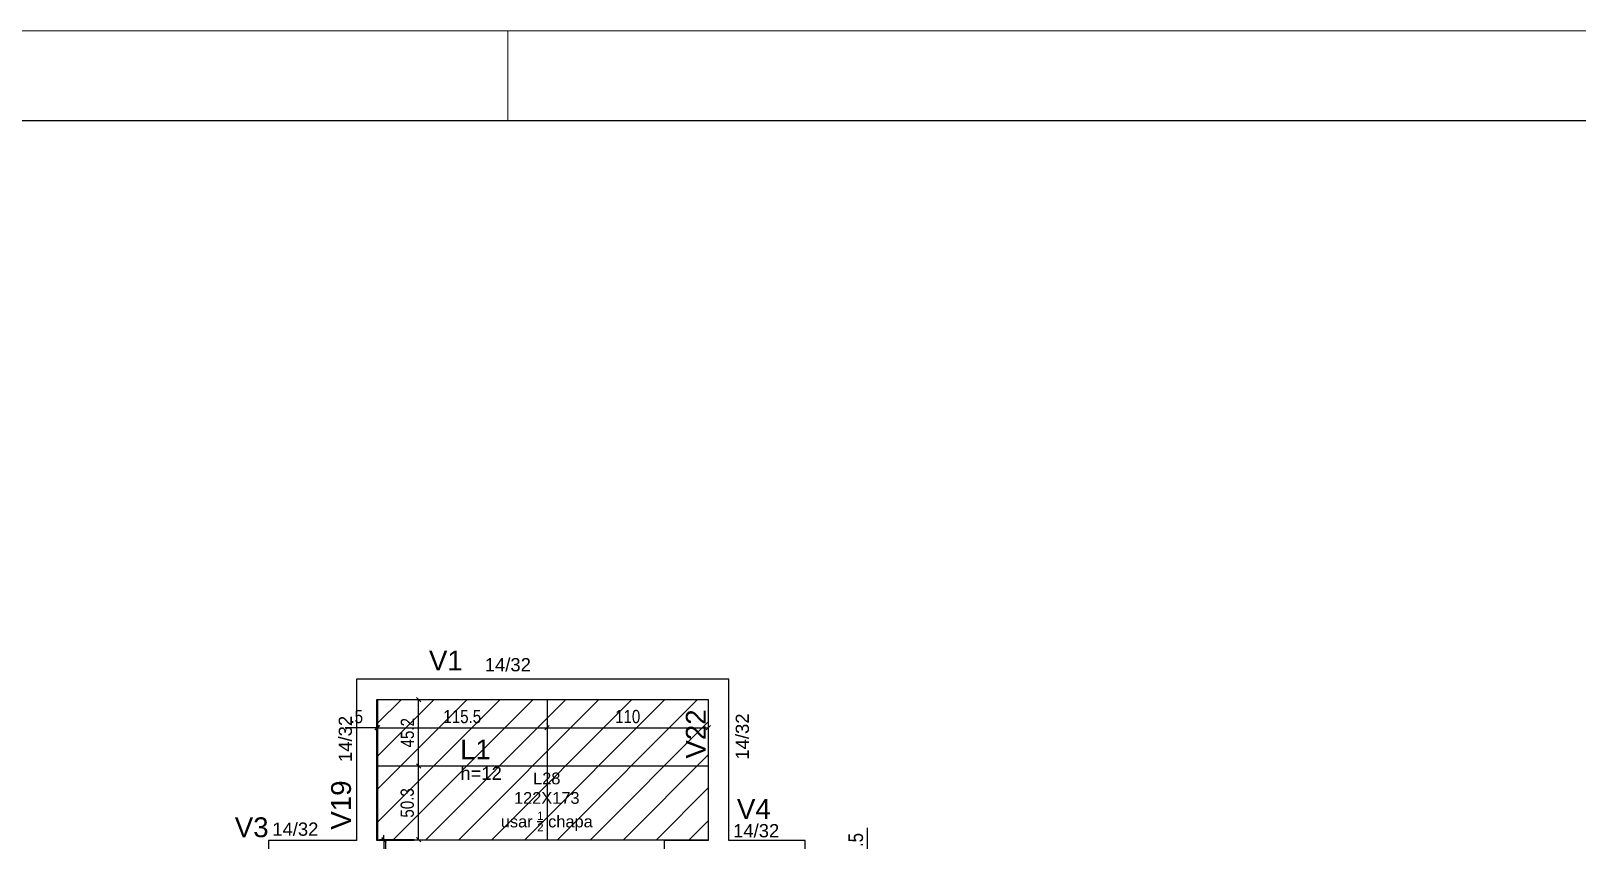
# Model space of a CAD drawing. Header units: millimetres. Extents: x 2431 to 6723, y 622 to 3369.
# Drawn here: x 4148 to 5202, y 2818 to 3369 of the extents above; entities that cross this region are included whole.
import ezdxf

# ---------------------------------------------------------------- set-up
doc = ezdxf.new("R2010")
doc.units = ezdxf.units.MM
for name, color, linetype in [('AUX00', 7, 'Continuous'), ('COTA', 241, 'Continuous'), ('ES-VIGA', 3, 'Continuous'), ('L-D', 2, 'Continuous'), ('L-N', 4, 'Continuous'), ('Painéis', 200, 'Continuous'), ('VIG-D', 2, 'Continuous'), ('VIG-N', 4, 'Continuous')]:
    doc.layers.add(name, color=color, linetype=linetype)
doc.layers.add('FOLHA', color=255, linetype='Continuous', lineweight=5)
doc.layers.add('REAPROVEITAMENTO', color=251, linetype='Continuous', lineweight=9)
doc.styles.add('COTA TECNICA', font='techl___.ttf', dxfattribs={"height": 10})
doc.styles.add('COTA TECNICA-50', font='techl___.ttf', dxfattribs={"height": 9})
doc.styles.get("Standard").update_dxf_attribs({"font": 'arial.ttf'})
doc.styles.add('TQS_ARIAL', font='arial.ttf')
doc.dimstyles.new('COTA PAINEL-50', dxfattribs={"dimtxt": 9, "dimasz": 3, "dimexe": 3, "dimexo": 3, "dimgap": 3, "dimtad": 1, "dimdec": 1, "dimzin": 12, "dimdsep": 46, "dimtxsty": 'COTA TECNICA-50', "dimblk1": 'OBLIQUE', "dimblk2": 'OBLIQUE', "dimsah": 1, "dimcen": 0.9, "dimclrd": 4, "dimclre": 4, "dimclrt": 240, "dimadec": 1, "dimazin": 3, "dimtfac": 1, "dimtdec": 1, "dimtmove": 0, "dimatfit": 3, "dimfxl": 1, "dimtolj": 1, "dimtzin": 12, "dimarcsym": 0})
doc.dimstyles.new('PAINEL', dxfattribs={"dimtxt": 10, "dimasz": 3, "dimexe": 3, "dimexo": 3, "dimgap": 3, "dimtad": 1, "dimdec": 1, "dimzin": 12, "dimdsep": 46, "dimtxsty": 'COTA TECNICA', "dimblk1": 'OBLIQUE', "dimblk2": 'OBLIQUE', "dimsah": 1, "dimcen": 0.9, "dimclrd": 4, "dimclre": 4, "dimclrt": 240, "dimadec": 1, "dimazin": 3, "dimtfac": 1, "dimtdec": 1, "dimtmove": 0, "dimatfit": 3, "dimfxl": 1, "dimtolj": 1, "dimtzin": 12, "dimarcsym": 0})

# ---------------------------------------------------------------- blocks, each defined once
blk = doc.blocks.new('_Oblique')
at = {"color": 0, "linetype": 'ByBlock', "lineweight": -2}
blk.add_line((-0.5, -0.5), (0.5, 0.5), dxfattribs=at)
blk = doc.blocks.new('*D24')
at = {"layer": 'COTA', "color": 4, "lineweight": -2, "transparency": 16777216}
blk.add_line((4412.1, 2818.2), (4412.1, 2868.5), dxfattribs=at)
at = {"layer": 'Defpoints', "color": 0, "transparency": 16777216}
for p in [(4412.1, 2868.5), (4412.1, 2868.5), (4412.1, 2818.2)]:
    blk.add_point(p, dxfattribs=at)
at = {"layer": 'COTA', "color": 4, "lineweight": -2, "transparency": 16777216, "xscale": 3, "yscale": 3, "zscale": 3}
for p, rotation in [((4412.1, 2868.5), 90), ((4412.1, 2818.2), 270)]:
    blk.add_blockref('_Oblique', p, dxfattribs=dict(at, rotation=rotation))
at = {"layer": 'COTA', "color": 240, "transparency": 16777216, "insert": (4404.4, 2843.3), "char_height": 9, "attachment_point": 5, "rotation": 90, "style": 'COTA TECNICA-50'}
blk.add_mtext('\\A1;50.3', dxfattribs=at)
blk = doc.blocks.new('*D25')
at = {"layer": 'COTA', "color": 4, "lineweight": -2, "transparency": 16777216}
for p, q in [((4384.2, 2894.5), (4499.7, 2894.5)), ((4499.7, 2897), (4499.7, 2897.5))]:
    blk.add_line(p, q, dxfattribs=at)
at = {"layer": 'Defpoints', "color": 0, "transparency": 16777216}
for p in [(4384.2, 2894.5), (4499.7, 2894.5), (4499.7, 2894)]:
    blk.add_point(p, dxfattribs=at)
at = {"layer": 'COTA', "color": 4, "lineweight": -2, "transparency": 16777216, "xscale": 3, "yscale": 3, "zscale": 3, "rotation": 180}
blk.add_blockref('_Oblique', (4384.2, 2894.5), dxfattribs=at)
at = {"layer": 'COTA', "color": 4, "lineweight": -2, "transparency": 16777216, "xscale": 3, "yscale": 3, "zscale": 3}
blk.add_blockref('_Oblique', (4499.7, 2894.5), dxfattribs=at)
at = {"layer": 'COTA', "color": 240, "transparency": 16777216, "insert": (4441.9, 2902.1), "char_height": 9, "attachment_point": 5, "style": 'COTA TECNICA-50'}
blk.add_mtext('\\A1;115.5', dxfattribs=at)
blk = doc.blocks.new('*D26')
at = {"layer": 'COTA', "color": 4, "lineweight": -2, "transparency": 16777216}
blk.add_line((4499.7, 2894.5), (4609.7, 2894.5), dxfattribs=at)
at = {"layer": 'Defpoints', "color": 0, "transparency": 16777216}
for p in [(4499.7, 2894.5), (4609.7, 2894.5), (4609.7, 2894.5)]:
    blk.add_point(p, dxfattribs=at)
at = {"layer": 'COTA', "color": 4, "lineweight": -2, "transparency": 16777216, "xscale": 3, "yscale": 3, "zscale": 3, "rotation": 180}
blk.add_blockref('_Oblique', (4499.7, 2894.5), dxfattribs=at)
at = {"layer": 'COTA', "color": 4, "lineweight": -2, "transparency": 16777216, "xscale": 3, "yscale": 3, "zscale": 3}
blk.add_blockref('_Oblique', (4609.7, 2894.5), dxfattribs=at)
at = {"layer": 'COTA', "color": 240, "transparency": 16777216, "insert": (4554.7, 2902.1), "char_height": 9, "attachment_point": 5, "style": 'COTA TECNICA-50'}
blk.add_mtext('\\A1;110', dxfattribs=at)
blk = doc.blocks.new('*D27')
at = {"layer": 'COTA', "color": 4, "lineweight": -2, "transparency": 16777216}
for p, q in [((4409.1, 2818.2), (4385.5, 2818.2)), ((4409.1, 2817.7), (4385.5, 2817.7)), ((4388.5, 2818.2), (4388.5, 2821.2)), ((4388.5, 2818.2), (4388.5, 2817.7)), ((4388.5, 2817.7), (4388.5, 2796.1))]:
    blk.add_line(p, q, dxfattribs=at)
at = {"layer": 'Defpoints', "color": 0, "transparency": 16777216}
for p in [(4388.5, 2817.7), (4412.1, 2818.2), (4412.1, 2817.7)]:
    blk.add_point(p, dxfattribs=at)
at = {"layer": 'COTA', "color": 4, "lineweight": -2, "transparency": 16777216, "xscale": 3, "yscale": 3, "zscale": 3}
for p, rotation in [((4388.5, 2818.2), 270), ((4388.5, 2817.7), 90)]:
    blk.add_blockref('_Oblique', p, dxfattribs=dict(at, rotation=rotation))
at = {"layer": 'COTA', "color": 240, "transparency": 16777216, "insert": (4380.9, 2803.9), "char_height": 9, "attachment_point": 5, "rotation": 90, "style": 'COTA TECNICA-50'}
blk.add_mtext('\\A1;.5', dxfattribs=at)
blk = doc.blocks.new('*D28')
at = {"layer": 'COTA', "color": 4, "lineweight": -2, "transparency": 16777216}
for p, q in [((4383.7, 2894.5), (4362.1, 2894.5)), ((4384.2, 2894.5), (4383.7, 2894.5)), ((4384.2, 2894.5), (4387.2, 2894.5))]:
    blk.add_line(p, q, dxfattribs=at)
at = {"layer": 'Defpoints', "color": 0, "transparency": 16777216}
for p in [(4383.7, 2894.5), (4383.7, 2894.5), (4384.2, 2894.5)]:
    blk.add_point(p, dxfattribs=at)
at = {"layer": 'COTA', "color": 4, "lineweight": -2, "transparency": 16777216, "xscale": 3, "yscale": 3, "zscale": 3}
blk.add_blockref('_Oblique', (4383.7, 2894.5), dxfattribs=at)
at = {"layer": 'COTA', "color": 4, "lineweight": -2, "transparency": 16777216, "xscale": 3, "yscale": 3, "zscale": 3, "rotation": 180}
blk.add_blockref('_Oblique', (4384.2, 2894.5), dxfattribs=at)
at = {"layer": 'COTA', "color": 240, "transparency": 16777216, "insert": (4369.9, 2902.1), "char_height": 9, "attachment_point": 5, "style": 'COTA TECNICA-50'}
blk.add_mtext('\\A1;.5', dxfattribs=at)
blk = doc.blocks.new('*D29')
at = {"layer": 'COTA', "color": 4, "lineweight": -2, "transparency": 16777216}
blk.add_line((4412.1, 2868.5), (4412.1, 2913.7), dxfattribs=at)
at = {"layer": 'Defpoints', "color": 0, "transparency": 16777216}
for p in [(4412.1, 2913.7), (4412.1, 2913.7), (4412.1, 2868.5)]:
    blk.add_point(p, dxfattribs=at)
at = {"layer": 'COTA', "color": 4, "lineweight": -2, "transparency": 16777216, "xscale": 3, "yscale": 3, "zscale": 3}
for p, rotation in [((4412.1, 2913.7), 90), ((4412.1, 2868.5), 270)]:
    blk.add_blockref('_Oblique', p, dxfattribs=dict(at, rotation=rotation))
at = {"layer": 'COTA', "color": 240, "transparency": 16777216, "insert": (4404.5, 2891.1), "char_height": 9, "attachment_point": 5, "rotation": 90, "style": 'COTA TECNICA-50'}
blk.add_mtext('\\A1;45.2', dxfattribs=at)
blk = doc.blocks.new('*D100')
at = {"layer": 'COTA', "color": 4, "lineweight": -2, "transparency": 16777216}
for p, q in [((4718.4, 2803.7), (4718.4, 2826.4)), ((4718.4, 2803.2), (4718.4, 2803.7)), ((4718.4, 2803.2), (4718.4, 2800.2))]:
    blk.add_line(p, q, dxfattribs=at)
at = {"layer": 'Defpoints', "color": 0, "transparency": 16777216}
for p in [(4718.4, 2803.7), (4718.4, 2803.7), (4718.4, 2803.2)]:
    blk.add_point(p, dxfattribs=at)
at = {"layer": 'COTA', "color": 4, "lineweight": -2, "transparency": 16777216, "xscale": 3, "yscale": 3, "zscale": 3}
for p, rotation in [((4718.4, 2803.7), 270), ((4718.4, 2803.2), 90)]:
    blk.add_blockref('_Oblique', p, dxfattribs=dict(at, rotation=rotation))
at = {"layer": 'COTA', "color": 240, "transparency": 16777216, "insert": (4710.3, 2818), "char_height": 10, "attachment_point": 5, "rotation": 90, "style": 'COTA TECNICA'}
blk.add_mtext('\\A1;.5', dxfattribs=at)

msp = doc.modelspace()

# ---------------------------------------------------------------- hatches: boundary and pattern name
at = {"layer": 'REAPROVEITAMENTO', "linetype": 'ByBlock'}
h = msp.add_hatch(dxfattribs=at)
h.set_pattern_fill('ANSI31', color=256, scale=5, style=2)
h.set_pattern_definition([(45, (-1234.23, -161.504), (-11.22532, 11.22532), [])])
h.paths.add_polyline_path([(4384.19, 2818.22), (4609.69, 2818.22), (4609.69, 2913.72), (4384.19, 2913.72)])

# ---------------------------------------------------------------- linework, layer by layer
at = {"color": 30}
msp.add_line((2583.08, 3308.47), (6661.56, 3308.47), dxfattribs=at)
at = {"layer": 'ES-VIGA', "linetype": 'Continuous'}
msp.add_lwpolyline([(4609.69, 2817.72), (4579.69, 2817.72), (4579.69, 2803.72), (4675.69, 2803.72), (4675.69, 2817.72), (4623.69, 2817.72), (4623.69, 2927.72), (4369.69, 2927.72), (4369.69, 2817.72), (4309.69, 2817.72), (4309.69, 2803.72), (4389.69, 2803.72), (4389.69, 2817.72), (4383.69, 2817.72), (4383.69, 2913.72), (4609.69, 2913.72), (4609.69, 2817.72)], dxfattribs=at)
at = {"layer": 'FOLHA'}
for p, q in [((2430.67, 3369.43), (6722.53, 3369.43)), ((4472.96, 3369.43), (4472.96, 3308.47))]:
    msp.add_line(p, q, dxfattribs=at)
at = {"layer": 'Painéis'}
for p, q in [((4384.19, 2913.72), (4384.19, 2818.22)), ((4499.69, 2913.72), (4499.69, 2818.22)), ((4384.19, 2868.47), (4609.69, 2868.47)), ((4384.19, 2818.22), (4609.69, 2818.22))]:
    msp.add_line(p, q, dxfattribs=at)

# ---------------------------------------------------------------- texts
at = {"layer": 'AUX00', "insert": (4452.7, 2864), "char_height": 8, "attachment_point": 1}
msp.add_mtext_dynamic_manual_height_columns('\\A1;\\pxqc;L28^J122X173^Jusar {\\H0.7x;\\S1/2;} chapa', width=93.6612, gutter_width=12.5, heights=[0], dxfattribs=at)
at = {"layer": 'L-D', "linetype": 'Continuous', "style": 'TQS_ARIAL'}
msp.add_text('h=12', height=9, dxfattribs=at).set_placement((4440.6, 2858.99))
at = {"layer": 'L-N', "linetype": 'Continuous', "style": 'TQS_ARIAL'}
msp.add_text('L1', height=13.5, dxfattribs=at).set_placement((4440.38, 2873))
at = {"layer": 'VIG-D', "linetype": 'Continuous', "style": 'TQS_ARIAL'}
for p in [(4457.25, 2932.97), (4312.3, 2820.9), (4626.63, 2819.83)]:
    msp.add_text('14/32', height=9, dxfattribs=at).set_placement(p)
for p in [(4366.62, 2871.16), (4637.38, 2872.82)]:
    msp.add_text('14/32', height=9, rotation=90, dxfattribs=at).set_placement(p)
at = {"layer": 'VIG-N', "linetype": 'Continuous', "style": 'TQS_ARIAL'}
for s, p in [('V1', (4419.17, 2933.59)), ('V4', (4629.23, 2832.37)), ('V3', (4286.74, 2819.93))]:
    msp.add_text(s, height=13.5, dxfattribs=at).set_placement(p)
for s, p in [('V22', (4607.93, 2873.47)), ('V19', (4365.97, 2825.04))]:
    msp.add_text(s, height=13.5, rotation=90, dxfattribs=at).set_placement(p)

# ---------------------------------------------------------------- dimensions: what is measured, and where the dimension line sits
at = {"layer": 'COTA'}
for base, p1, p2, dimstyle, picture, middle in [((4412.05937412, 2913.71926788), (4412.05937412, 2868.46926788), (4412.05937412, 2913.71926788), 'COTA PAINEL-50', '*D29', (4404.46068991, 2891.09426788)), ((4412.05937412, 2868.46926788), (4412.05937412, 2818.21926788), (4412.05937412, 2868.46926788), 'COTA PAINEL-50', '*D24', (4404.3620057, 2843.34426788)), ((4718.38, 2803.72), (4718.38, 2803.22), (4718.38, 2803.72), 'PAINEL', '*D100', (4710.27, 2818.05))]:
    dim = msp.add_linear_dim(base=base, p1=p1, p2=p2, angle=90, dimstyle=dimstyle, dxfattribs=at)
    dim.commit()
    dim.dimension.update_dxf_attribs({"geometry": picture, "text_midpoint": middle})
for base, p1, p2, picture, middle in [((4383.69, 2894.53), (4384.19, 2894.53), (4383.69, 2894.53), '*D28', (4369.89, 2902.13)), ((4499.69, 2894.53), (4384.19, 2894.53), (4499.69, 2894.03), '*D25', (4441.94, 2902.13)), ((4609.69, 2894.53), (4499.69, 2894.53), (4609.69, 2894.53), '*D26', (4554.69, 2902.13))]:
    dim = msp.add_linear_dim(base=base, p1=p1, p2=p2, dimstyle='COTA PAINEL-50', dxfattribs=at)
    dim.commit()
    dim.dimension.update_dxf_attribs({"geometry": picture, "text_midpoint": middle})
dim = msp.add_linear_dim(base=(4388.46, 2817.72), p1=(4412.06, 2818.22), p2=(4412.06, 2817.72), angle=90, dimstyle='COTA PAINEL-50', dxfattribs=at)
dim.commit()
dim.dimension.update_dxf_attribs({"geometry": '*D27', "text_midpoint": (4388.46, 2803.92), "dimtype": 160})

doc.saveas('drawing.dxf')
